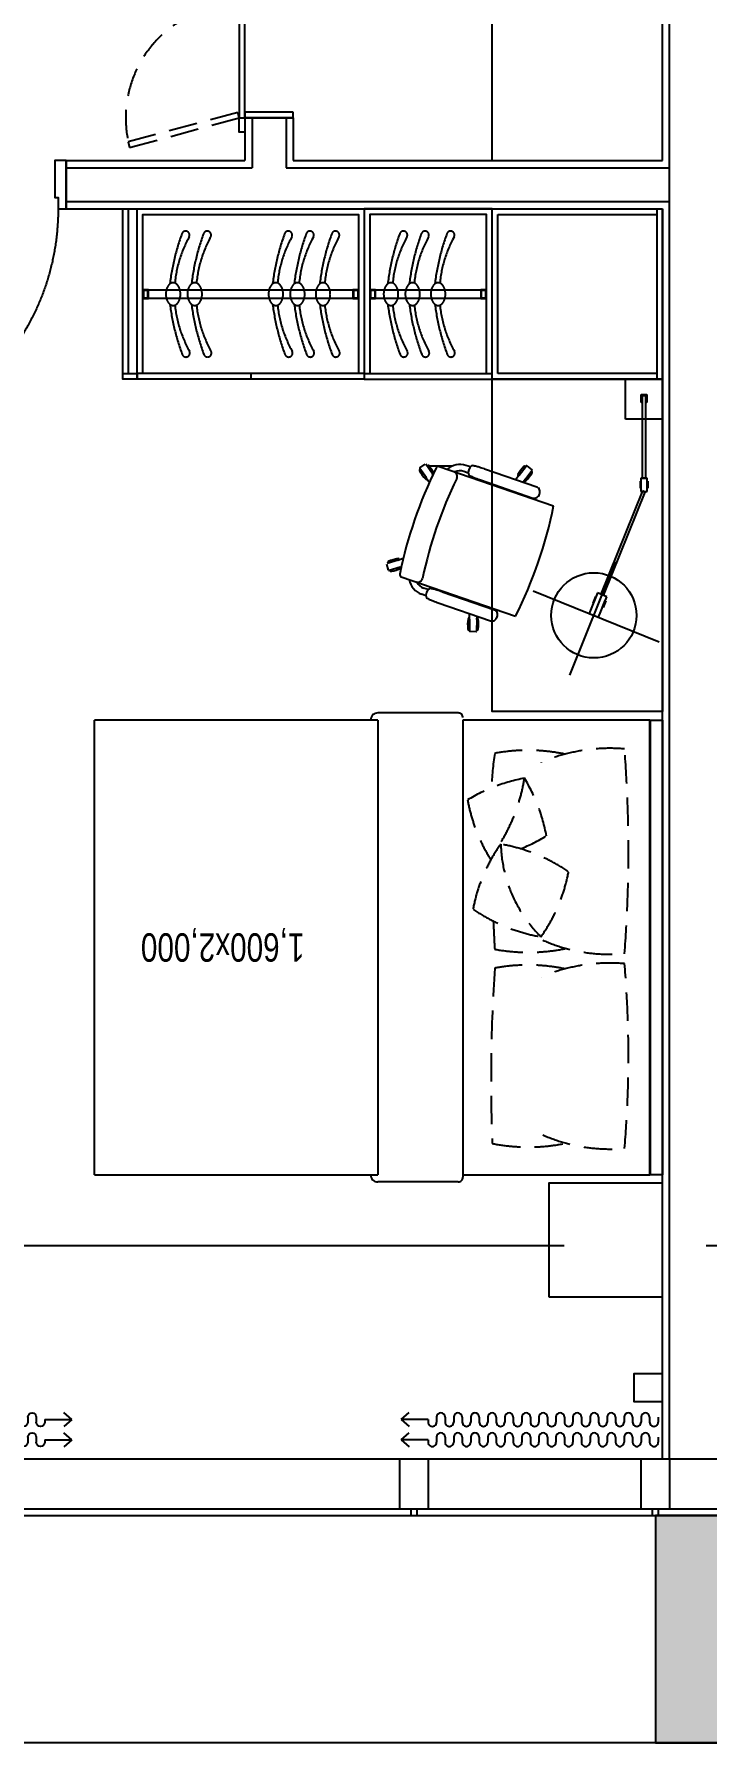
# Model space of a CAD drawing. Header units: millimetres. Extents: x 10000 to 302800, y 6800 to 229018.
# Drawn here: x 191841 to 194209, y 17328 to 23342 of the extents above; entities that cross this region are included whole.
import ezdxf
from ezdxf.enums import TextEntityAlignment as Align

# ---------------------------------------------------------------- set-up
doc = ezdxf.new("R2010")
doc.units = ezdxf.units.MM
doc.header["$LTSCALE"] = 400
doc.header["$MEASUREMENT"] = 0
for name, pattern in [('X-GRID_5~ROOF$0$CENTER2', [1.125, 0.75, -0.125, 0.125, -0.125]), ('X-ROOM TYPE-SR-3Bay$0$HIDDEN', [0.375, 0.25, -0.125]), ('X-ROOM TYPE-SR-3Bay$0$X-ROOM TYPE-SR-2bay_1$0$PHANTOM2', [1.25, 0.625, -0.125, 0.125, -0.125, 0.125, -0.125])]:
    doc.linetypes.add(name, pattern=pattern)
doc.layers.get('0').update_dxf_attribs({"linetype": 'CONTINUOUS'})
for name, color, linetype in [('A-TXT1', 3, 'CONTINUOUS'), ('X-EXT_9F$0$A-ELE3', 4, 'CONTINUOUS'), ('X-EXT_9F$0$A-ELES', 252, 'CONTINUOUS'), ('X-EXT_9F$0$A-WIN', 6, 'CONTINUOUS'), ('X-frame Hotel 9~19F$0$A-WINF', 4, 'CONTINUOUS'), ('X-GRID_5~ROOF$0$A-CEN1', 1, 'X-GRID_5~ROOF$0$CENTER2'), ('X-ROOM TYPE-SR-3Bay$0$.WA_BUILT-IN LOW', 252, 'CONTINUOUS'), ('X-ROOM TYPE-SR-3Bay$0$.WA_Built-in_Lower', 252, 'CONTINUOUS'), ('X-ROOM TYPE-SR-3Bay$0$.WA_Curtain', 252, 'CONTINUOUS'), ('X-ROOM TYPE-SR-3Bay$0$.WA_Door Swing', 252, 'CONTINUOUS'), ('X-ROOM TYPE-SR-3Bay$0$.WA_Furn', 252, 'CONTINUOUS'), ('X-ROOM TYPE-SR-3Bay$0$.WA_Furn hidden', 252, 'CONTINUOUS'), ('X-ROOM TYPE-SR-3Bay$0$.WA_Wall-Finish', 252, 'CONTINUOUS'), ('X-ROOM TYPE-SR-3Bay$0$A-WALD', 7, 'CONTINUOUS'), ('X-ROOM TYPE-SR-3Bay$0$X-ROOM TYPE-SR-2bay_1$0$__Door-bomba', 252, 'CONTINUOUS'), ('X-ROOM TYPE-SR-3Bay$0$X-ROOM TYPE-SR-3Bay$0$.WA_Furn', 252, 'CONTINUOUS')]:
    doc.layers.add(name, color=color, linetype=linetype)
doc.styles.add('X-ROOM TYPE-SR-3Bay$0$Hrtext', font='', dxfattribs={"width": 0.8})
doc.styles.get('X-ROOM TYPE-SR-3Bay$0$Hrtext').set_extended_font_data('Dotum')

# ---------------------------------------------------------------- blocks, each defined once
blk = doc.blocks.new('X-frame Hotel 9~19F$0$frame_hotel(24Tglass)')
at = {"layer": 'X-frame Hotel 9~19F$0$A-WINF'}
for p, q in [((-50, 250), (50, 250)), ((-50, 74), (-50, 250)), ((50, 250), (50, 74)), ((-50, 74), (50, 74)), ((-11.5, 74), (-11.5, 50)), ((11.5, 50), (11.5, 74)), ((-11.5, 50), (11.5, 50))]:
    blk.add_line(p, q, dxfattribs=at)
blk = doc.blocks.new('X-frame Hotel 9~19F')
at = {"layer": 'X-frame Hotel 9~19F$0$A-WINF', "transparency": 33554559}
h = blk.add_hatch(color=253, dxfattribs=at)
h.dxf.hatch_style = 1
h.paths.add_polyline_path([(189548.9, 36521.2), (189248.9, 36521.2), (189248.9, 35721.2), (189548.9, 35721.2)])
at = {"layer": 'X-frame Hotel 9~19F$0$A-WINF'}
blk.add_lwpolyline([(189548.9, 36521.2), (189248.9, 36521.2), (189248.9, 35721.2), (189548.9, 35721.2)], close=True, dxfattribs=at)
for p in [(188398.8, 36471.2), (189248.8, 36471.2)]:
    blk.add_blockref('X-frame Hotel 9~19F$0$frame_hotel(24Tglass)', p)
blk = doc.blocks.new('X-EXT_9F')
at = {"layer": 'X-EXT_9F$0$A-ELE3', "ltscale": 10}
blk.add_lwpolyline([(195248.8, 36521.2), (195248.8, 35721.2), (174648.8, 35721.2, -0.414214), (172348.8, 38021.2), (172348.8, 67371.2, -0.414214), (174648.8, 69671.2), (187998.8, 69671.2), (211948.8, 68021.2)], format="xyb", dxfattribs=at)
at = {"layer": 'X-EXT_9F$0$A-ELES'}
blk.add_lwpolyline([(195248.8, 36521.2), (195248.8, 35721.2), (174148.8, 35721.2, -0.414214), (171848.8, 38021.2), (171848.8, 67909.2, -0.056784), (171907.8, 68426.5), (172014.4, 68888.6, -0.349216), (174255.5, 70671.2), (188898.8, 70671.2), (216098.8, 68021.2)], format="xyb", dxfattribs=at)
at = {"layer": 'X-EXT_9F$0$A-ELES', "ltscale": 10}
blk.add_lwpolyline([(175648.8, 36721.2), (234348.8, 36721.2, 0.414214), (236148.8, 38521.2), (236148.8, 66021.2, 0.414214), (234348.8, 67821.2), (175648.8, 67821.2, 0.414214), (173848.8, 66021.2), (173848.8, 38521.2, 0.414214)], format="xyb", close=True, dxfattribs=at)
at = {"layer": 'X-EXT_9F$0$A-WIN', "ltscale": 10}
for points in [[(175648.8, 36521.2), (234348.8, 36521.2, 0.414214), (236348.8, 38521.2), (236348.8, 66021.2, 0.414214), (234348.8, 68021.2), (175648.8, 68021.2, 0.414214), (173648.8, 66021.2), (173648.8, 38521.2, 0.414214)], [(175648.8, 36545.2), (234348.8, 36545.2, 0.414214), (236324.8, 38521.2), (236324.8, 66021.2, 0.414214), (234348.8, 67997.2), (175648.8, 67997.2, 0.414214), (173672.8, 66021.2), (173672.8, 38521.2, 0.414214)]]:
    blk.add_lwpolyline(points, format="xyb", close=True, dxfattribs=at)
blk.add_blockref('X-frame Hotel 9~19F', (0, 0))
blk = doc.blocks.new('X-GRID_5~ROOF')
at = {"layer": 'X-GRID_5~ROOF$0$A-CEN1', "ltscale": 10}
blk.add_lwpolyline([(251927.3, 37471.2), (158516.9, 37471.2)], dxfattribs=at)
blk = doc.blocks.new('X-ROOM TYPE-SR-3Bay$0$窗帘')
for p, q in [((-375, 52.9), (-375, 70.9)), ((-345, 52.9), (-345, 70.9)), ((-315, 52.9), (-315, 70.9)), ((-285, 52.9), (-285, 70.9)), ((-255, 52.9), (-255, 70.9)), ((-225, 52.9), (-225, 70.9)), ((-195, 52.9), (-195, 70.9)), ((-165, 52.9), (-165, 70.9)), ((-135, 52.9), (-135, 70.9)), ((-105, 52.9), (-105, 70.9)), ((-75, 52.9), (-75, 70.9)), ((-45, 52.9), (-45, 70.9)), ((-15, 52.9), (-15, 70.9)), ((15, 52.9), (15, 70.9)), ((45, 52.9), (45, 70.9)), ((75, 52.9), (75, 70.9)), ((105, 52.9), (105, 70.9)), ((135, 52.9), (135, 70.9)), ((165, 52.9), (165, 70.9)), ((195, 52.9), (195, 70.9)), ((225, 52.9), (225, 70.9)), ((255, 52.9), (255, 70.9)), ((285, 52.9), (285, 70.9)), ((315, 52.9), (315, 70.9)), ((345, 52.9), (345, 70.9)), ((375, 52.9), (375, 70.9)), ((405, 52.9), (405, 70.9)), ((435, 61.9), (435, 70.9)), ((435, 61.9), (530.1, 61.9)), ((530.1, 61.9), (501.5, 86.5)), ((530.1, 61.9), (501.5, 37.2)), ((-375, -18), (-375, 0)), ((-345, -18), (-345, 0)), ((-315, -18), (-315, 0)), ((-285, -18), (-285, 0)), ((-255, -18), (-255, 0)), ((-225, -18), (-225, 0)), ((-195, -18), (-195, 0)), ((-165, -18), (-165, 0)), ((-135, -18), (-135, 0)), ((-105, -18), (-105, 0)), ((-75, -18), (-75, 0)), ((-45, -18), (-45, 0)), ((-15, -18), (-15, 0)), ((15, -18), (15, 0)), ((45, -18), (45, 0)), ((75, -18), (75, 0)), ((105, -18), (105, 0)), ((135, -18), (135, 0)), ((165, -18), (165, 0)), ((195, -18), (195, 0)), ((225, -18), (225, 0)), ((255, -18), (255, 0)), ((285, -18), (285, 0)), ((315, -18), (315, 0)), ((345, -18), (345, 0)), ((375, -18), (375, 0)), ((405, -18), (405, 0)), ((435, -9), (435, 0)), ((530.1, -9), (501.5, 15.7)), ((435, -9), (530.1, -9)), ((530.1, -9), (501.5, -33.7))]:
    blk.add_line(p, q)
for centre, start, end in [((-360, 70.9), 0, 180), ((-300, 70.9), 0, 180), ((-240, 70.9), 0, 180), ((-180, 70.9), 0, 180), ((-120, 70.9), 0, 180), ((-60, 70.9), 0, 180), ((0, 70.9), 0, 180), ((60, 70.9), 0, 180), ((120, 70.9), 0, 180), ((180, 70.9), 0, 180), ((240, 70.9), 0, 180), ((300, 70.9), 0, 180), ((360, 70.9), 0, 180), ((420, 70.9), 0, 180), ((-360, 0), 0, 180), ((-330, 52.9), 180, 0), ((-300, 0), 0, 180), ((-270, 52.9), 180, 0), ((-240, 0), 0, 180), ((-210, 52.9), 180, 0), ((-180, 0), 0, 180), ((-150, 52.9), 180, 0), ((-120, 0), 0, 180), ((-90, 52.9), 180, 0), ((-60, 0), 0, 180), ((-30, 52.9), 180, 0), ((0, 0), 0, 180), ((30, 52.9), 180, 0), ((60, 0), 0, 180), ((90, 52.9), 180, 0), ((120, 0), 0, 180), ((150, 52.9), 180, 0), ((180, 0), 0, 180), ((210, 52.9), 180, 0), ((240, 0), 0, 180), ((270, 52.9), 180, 0), ((300, 0), 0, 180), ((330, 52.9), 180, 0), ((360, 0), 0, 180), ((390, 52.9), 180, 0), ((420, 0), 0, 180), ((-330, -18), 180, 0), ((-270, -18), 180, 0), ((-210, -18), 180, 0), ((-150, -18), 180, 0), ((-90, -18), 180, 0), ((-30, -18), 180, 0), ((30, -18), 180, 0), ((90, -18), 180, 0), ((150, -18), 180, 0), ((210, -18), 180, 0), ((270, -18), 180, 0), ((330, -18), 180, 0), ((390, -18), 180, 0)]:
    blk.add_arc(centre, 15, start, end)
blk = doc.blocks.new('X-ROOM TYPE-SR-3Bay$0$DOOR-900')
at = {"color": 8, "linetype": 'X-ROOM TYPE-SR-3Bay$0$X-ROOM TYPE-SR-2bay_1$0$PHANTOM2', "ltscale": 200}
blk.add_arc((-28, -85), 844, 180, 270, dxfattribs=at)
at = {"layer": 'X-ROOM TYPE-SR-3Bay$0$X-ROOM TYPE-SR-2bay_1$0$__Door-bomba'}
for points in [[(-900, 85), (-860, 85), (-860, -45), (-872, -45), (-872, -85), (-900, -85)], [(0, 85), (-40, 85), (-40, -45), (-28, -45), (-28, -85), (0, -85)], [(-28, -85), (-28, -929), (-68, -929), (-68, -85)]]:
    blk.add_lwpolyline(points, close=True, dxfattribs=at)
blk = doc.blocks.new('X-ROOM TYPE-SR-3Bay$0$LAMP')
at = {"layer": 'X-ROOM TYPE-SR-3Bay$0$.WA_Furn', "color": 8}
for p, q in [((72609.2, 26538.3), (72749.2, 26538.3)), ((72609.2, 26408.3), (72609.2, 26538.3)), ((72749.2, 26538.3), (72749.2, 26408.3)), ((73353.6, 26082.9), (73533.2, 26526.9)), ((72662.8, 26463.2), (72662.8, 26483.4)), ((72662.8, 26483.4), (72691.4, 26483.4)), ((72956.8, 26479.4), (72666.8, 26479.4)), ((72666.8, 26479.4), (72666.8, 26467.2)), ((72666.8, 26467.2), (72956.8, 26467.2)), ((72691.4, 26483.4), (72691.4, 26479.4)), ((72691.4, 26467.2), (72691.4, 26463.2)), ((72956.8, 26484.4), (72956.8, 26462.2)), ((73003.6, 26484.4), (72956.8, 26484.4)), ((72956.8, 26467.2), (72956.8, 26479.4)), ((72967.6, 26484.4), (72967.6, 26486.8)), ((72967.6, 26486.8), (72992.9, 26486.8)), ((72992.9, 26484.4), (72967.6, 26484.4)), ((72992.9, 26486.8), (72992.9, 26484.4)), ((73006.1, 26477.8), (73002.3, 26468.6)), ((73002.3, 26468.6), (73365.9, 26321.6)), ((73003.6, 26462.2), (73003.6, 26484.4)), ((73369.7, 26330.8), (73006.1, 26477.8)), ((72749.2, 26408.3), (72609.2, 26408.3)), ((72691.4, 26463.2), (72662.8, 26463.2)), ((72956.8, 26462.2), (73003.6, 26462.2)), ((72992.9, 26462.2), (72967.6, 26462.2)), ((72967.6, 26462.2), (72967.6, 26459.8)), ((72967.6, 26459.8), (72992.9, 26459.8)), ((72992.9, 26459.8), (72992.9, 26462.2)), ((73651.1, 26211.6), (73251, 26373.4)), ((73374.4, 26342.4), (73361.3, 26309.9)), ((73361.3, 26309.9), (73433.6, 26280.7)), ((73374.6, 26304.6), (73373.7, 26302.3)), ((73373.7, 26302.3), (73397.2, 26292.8)), ((73446.7, 26313.1), (73374.4, 26342.4)), ((73398.1, 26295.1), (73374.6, 26304.6)), ((73387.7, 26337), (73388.6, 26339.2)), ((73411.2, 26327.5), (73387.7, 26337)), ((73388.6, 26339.2), (73412.1, 26329.7)), ((73397.2, 26292.8), (73398.1, 26295.1)), ((73412.1, 26329.7), (73411.2, 26327.5)), ((73433.6, 26280.7), (73446.7, 26313.1))]:
    blk.add_line(p, q, dxfattribs=at)
blk.add_circle((73440.2, 26296.9), 150, dxfattribs=at)
blk = doc.blocks.new('X-ROOM TYPE-SR-3Bay')
at = {"layer": 'X-ROOM TYPE-SR-3Bay$0$.WA_BUILT-IN LOW', "linetype": 'X-ROOM TYPE-SR-3Bay$0$HIDDEN', "ltscale": 100}
for p, q in [((221343.9, 63736.2), (221343.9, 63706.2)), ((221363.8, 63736.2), (221343.9, 63736.2)), ((221343.9, 63736.2), (221343.9, 63706.2)), ((221343.9, 63736.2), (221733.9, 63736.2)), ((221343.9, 63706.2), (221363.8, 63706.2)), ((221733.9, 63706.2), (221343.9, 63706.2)), ((221361.8, 63734.2), (221345.9, 63734.2)), ((221345.9, 63734.2), (221345.9, 63708.2)), ((221345.9, 63708.2), (221361.8, 63708.2)), ((221361.8, 63708.2), (221361.8, 63734.2)), ((221363.8, 63706.2), (221363.8, 63736.2)), ((221733.9, 63736.2), (221733.9, 63706.2)), ((221753.9, 63736.2), (221733.9, 63736.2)), ((221733.9, 63736.2), (221733.9, 63706.2)), ((221733.9, 63706.2), (221753.9, 63706.2)), ((221751.9, 63734.2), (221735.9, 63734.2)), ((221735.9, 63734.2), (221735.9, 63708.2)), ((221735.9, 63708.2), (221751.9, 63708.2)), ((221751.9, 63708.2), (221751.9, 63734.2)), ((221753.9, 63706.2), (221753.9, 63736.2)), ((221793.9, 63736.2), (222533.9, 63736.2)), ((221793.9, 63736.2), (221793.9, 63706.2)), ((221813.8, 63736.2), (221793.9, 63736.2)), ((221793.9, 63736.2), (221793.9, 63706.2)), ((222533.9, 63706.2), (221793.9, 63706.2)), ((221793.9, 63706.2), (221813.8, 63706.2)), ((221811.8, 63734.2), (221795.9, 63734.2)), ((221795.9, 63734.2), (221795.9, 63708.2)), ((221795.9, 63708.2), (221811.8, 63708.2)), ((221811.8, 63708.2), (221811.8, 63734.2)), ((221813.8, 63706.2), (221813.8, 63736.2)), ((222533.9, 63736.2), (222533.9, 63706.2)), ((222553.9, 63736.2), (222533.9, 63736.2)), ((222533.9, 63736.2), (222533.9, 63706.2)), ((222533.9, 63706.2), (222553.9, 63706.2)), ((222551.9, 63734.2), (222535.9, 63734.2)), ((222535.9, 63734.2), (222535.9, 63708.2)), ((222535.9, 63708.2), (222551.9, 63708.2)), ((222551.9, 63708.2), (222551.9, 63734.2)), ((222553.9, 63706.2), (222553.9, 63736.2))]:
    blk.add_line(p, q, dxfattribs=at)
for centre, radius, start, end in [((221468.7, 63928.8), 13.9, 20.43486, 209.26319), ((221558.6, 63928.8), 13.9, 20.43486, 209.26319), ((221634.7, 63928.8), 13.9, 20.43486, 209.26319), ((221874, 63928.8), 13.9, 20.43486, 209.26319), ((221964, 63928.8), 13.9, 20.43486, 209.26319), ((222040.1, 63928.8), 13.9, 20.43486, 209.26319), ((222325.7, 63928.8), 13.9, 20.43486, 209.26319), ((222401.8, 63928.8), 13.9, 20.43486, 209.26319), ((221093.1, 63718.4), 416.5, 5.76618, 29.26319), ((220744.5, 63659), 786.7, 7.16799, 20.43486), ((221183.1, 63718.4), 416.5, 5.76618, 29.26319), ((220834.5, 63659), 786.7, 7.16799, 20.43486), ((221259.2, 63718.4), 416.5, 5.76618, 29.26319), ((220910.6, 63659), 786.7, 7.16799, 20.43486), ((221498.5, 63718.4), 416.5, 5.76618, 29.26319), ((221149.9, 63659), 786.7, 7.16799, 20.43486), ((221588.5, 63718.4), 416.5, 5.76618, 29.26319), ((221239.9, 63659), 786.7, 7.16799, 20.43486), ((221664.6, 63718.4), 416.5, 5.76618, 29.26319), ((221316, 63659), 786.7, 7.16799, 20.43486), ((221950.1, 63718.4), 416.5, 5.76618, 29.26319), ((221601.5, 63659), 786.7, 7.16799, 20.43486), ((222026.2, 63718.4), 416.5, 5.76618, 29.26319), ((221677.6, 63659), 786.7, 7.16799, 20.43486), ((221093.1, 63721.7), 416.5, 331.07041, 354.56743), ((220744.2, 63779), 786.7, 339.89875, 353.16562), ((221183.1, 63721.7), 416.5, 331.07041, 354.56743), ((220834.2, 63779), 786.7, 339.89875, 353.16562), ((221259.2, 63721.7), 416.5, 331.07041, 354.56743), ((220910.2, 63779), 786.7, 339.89875, 353.16562), ((221498.5, 63721.7), 416.5, 331.07041, 354.56743), ((221149.6, 63779), 786.7, 339.89875, 353.16562), ((221588.5, 63721.7), 416.5, 331.07041, 354.56743), ((221239.5, 63779), 786.7, 339.89875, 353.16562), ((221664.6, 63721.7), 416.5, 331.07041, 354.56743), ((221315.6, 63779), 786.7, 339.89875, 353.16562), ((221950.1, 63721.7), 416.5, 331.07041, 354.56743), ((221601.2, 63779), 786.7, 339.89875, 353.16562), ((222026.2, 63721.7), 416.5, 331.07041, 354.56743), ((221677.3, 63779), 786.7, 339.89875, 353.16562), ((221469.9, 63513.4), 13.9, 151.07041, 339.89875), ((221559.9, 63513.4), 13.9, 151.07041, 339.89875), ((221635.9, 63513.4), 13.9, 151.07041, 339.89875), ((221875.2, 63513.4), 13.9, 151.07041, 339.89875), ((221965.2, 63513.4), 13.9, 151.07041, 339.89875), ((222041.3, 63513.4), 13.9, 151.07041, 339.89875), ((222326.9, 63513.4), 13.9, 151.07041, 339.89875), ((222403, 63513.4), 13.9, 151.07041, 339.89875)]:
    blk.add_arc(centre, radius, start, end, dxfattribs=at)
at = {"layer": 'X-ROOM TYPE-SR-3Bay$0$.WA_BUILT-IN LOW', "linetype": 'X-ROOM TYPE-SR-3Bay$0$HIDDEN', "ltscale": 50}
for centre, radius, start, end in [((221520.9, 63733.4), 30.1, 123.01865, 147.48833), ((221513.7, 63744.4), 16.9, 90.1668, 123.01865), ((221513.7, 63744.4), 16.9, 57.31496, 90.1668), ((221506.6, 63733.3), 30.1, 32.84528, 57.31496), ((221610.9, 63733.4), 30.1, 123.01865, 147.48833), ((221603.7, 63744.4), 16.9, 90.1668, 123.01865), ((221603.7, 63744.4), 16.9, 57.31496, 90.1668), ((221596.6, 63733.3), 30.1, 32.84528, 57.31496), ((221687, 63733.4), 30.1, 123.01865, 147.48833), ((221679.8, 63744.4), 16.9, 90.1668, 123.01865), ((221679.8, 63744.4), 16.9, 57.31496, 90.1668), ((221672.7, 63733.3), 30.1, 32.84528, 57.31496), ((221919.1, 63744.4), 16.9, 90.1668, 123.01865), ((221919.1, 63744.4), 16.9, 57.31496, 90.1668), ((221912, 63733.3), 30.1, 32.84528, 57.31496), ((222009.1, 63744.4), 16.9, 90.1668, 123.01865), ((222009.1, 63744.4), 16.9, 57.31496, 90.1668), ((222002, 63733.3), 30.1, 32.84528, 57.31496), ((222085.2, 63744.4), 16.9, 90.1668, 123.01865), ((222085.2, 63744.4), 16.9, 57.31496, 90.1668), ((222078, 63733.3), 30.1, 32.84528, 57.31496), ((222370.8, 63744.4), 16.9, 90.1668, 123.01865), ((222370.8, 63744.4), 16.9, 57.31496, 90.1668), ((222363.6, 63733.3), 30.1, 32.84528, 57.31496), ((222446.8, 63744.4), 16.9, 90.1668, 123.01865), ((222446.8, 63744.4), 16.9, 57.31496, 90.1668), ((222439.7, 63733.3), 30.1, 32.84528, 57.31496), ((221550.4, 63721.3), 62.4, 165.28707, 180.1668), ((221550.4, 63721.3), 62.4, 180.1668, 195.04654), ((221532.4, 63726.1), 43.7, 147.48833, 165.28707), ((221532.4, 63716.5), 43.7, 195.04654, 212.84528), ((221495.2, 63726), 43.7, 15.04654, 32.84528), ((221495.3, 63716.4), 43.7, 327.48833, 345.28707), ((221477.2, 63721.1), 62.4, 0.1668, 15.04654), ((221477.2, 63721.1), 62.4, 345.28707, 0.1668), ((221640.4, 63721.3), 62.4, 165.28707, 180.1668), ((221640.4, 63721.3), 62.4, 180.1668, 195.04654), ((221622.3, 63726.1), 43.7, 147.48833, 165.28707), ((221622.4, 63716.5), 43.7, 195.04654, 212.84528), ((221585.2, 63726), 43.7, 15.04654, 32.84528), ((221585.2, 63716.4), 43.7, 327.48833, 345.28707), ((221567.2, 63721.1), 62.4, 0.1668, 15.04654), ((221567.2, 63721.1), 62.4, 345.28707, 0.1668), ((221716.5, 63721.3), 62.4, 165.28707, 180.1668), ((221716.5, 63721.3), 62.4, 180.1668, 195.04654), ((221698.4, 63726.1), 43.7, 147.48833, 165.28707), ((221698.5, 63716.5), 43.7, 195.04654, 212.84528), ((221661.3, 63726), 43.7, 15.04654, 32.84528), ((221661.3, 63716.4), 43.7, 327.48833, 345.28707), ((221643.3, 63721.1), 62.4, 0.1668, 15.04654), ((221643.3, 63721.1), 62.4, 345.28707, 0.1668), ((221955.8, 63721.3), 62.4, 165.28707, 180.1668), ((221955.8, 63721.3), 62.4, 180.1668, 195.04654), ((221937.7, 63726.1), 43.7, 147.48833, 165.28707), ((221937.8, 63716.5), 43.7, 195.04654, 212.84528), ((221926.3, 63733.4), 30.1, 123.01865, 147.48833), ((221900.6, 63726), 43.7, 15.04654, 32.84528), ((221900.6, 63716.4), 43.7, 327.48833, 345.28707), ((221882.6, 63721.1), 62.4, 0.1668, 15.04654), ((221882.6, 63721.1), 62.4, 345.28707, 0.1668), ((222045.8, 63721.3), 62.4, 165.28707, 180.1668), ((222045.8, 63721.3), 62.4, 180.1668, 195.04654), ((222027.7, 63726.1), 43.7, 147.48833, 165.28707), ((222027.7, 63716.5), 43.7, 195.04654, 212.84528), ((222016.3, 63733.4), 30.1, 123.01865, 147.48833), ((221990.6, 63726), 43.7, 15.04654, 32.84528), ((221990.6, 63716.4), 43.7, 327.48833, 345.28707), ((221972.6, 63721.1), 62.4, 0.1668, 15.04654), ((221972.6, 63721.1), 62.4, 345.28707, 0.1668), ((222121.9, 63721.3), 62.4, 165.28707, 180.1668), ((222121.9, 63721.3), 62.4, 180.1668, 195.04654), ((222103.8, 63726.1), 43.7, 147.48833, 165.28707), ((222103.8, 63716.5), 43.7, 195.04654, 212.84528), ((222092.4, 63733.4), 30.1, 123.01865, 147.48833), ((222066.7, 63726), 43.7, 15.04654, 32.84528), ((222066.7, 63716.4), 43.7, 327.48833, 345.28707), ((222048.6, 63721.1), 62.4, 0.1668, 15.04654), ((222048.6, 63721.1), 62.4, 345.28707, 0.1668), ((222407.4, 63721.3), 62.4, 165.28707, 180.1668), ((222407.4, 63721.3), 62.4, 180.1668, 195.04654), ((222389.4, 63726.1), 43.7, 147.48833, 165.28707), ((222389.4, 63716.5), 43.7, 195.04654, 212.84528), ((222378, 63733.4), 30.1, 123.01865, 147.48833), ((222352.2, 63726), 43.7, 15.04654, 32.84528), ((222352.3, 63716.4), 43.7, 327.48833, 345.28707), ((222334.2, 63721.1), 62.4, 0.1668, 15.04654), ((222334.2, 63721.1), 62.4, 345.28707, 0.1668), ((222483.5, 63721.3), 62.4, 165.28707, 180.1668), ((222483.5, 63721.3), 62.4, 180.1668, 195.04654), ((222465.5, 63726.1), 43.7, 147.48833, 165.28707), ((222465.5, 63716.5), 43.7, 195.04654, 212.84528), ((222454, 63733.4), 30.1, 123.01865, 147.48833), ((222428.3, 63726), 43.7, 15.04654, 32.84528), ((222428.4, 63716.4), 43.7, 327.48833, 345.28707), ((222410.3, 63721.1), 62.4, 0.1668, 15.04654), ((222410.3, 63721.1), 62.4, 345.28707, 0.1668), ((221521, 63709.1), 30.1, 212.84528, 237.31496), ((221513.9, 63698), 16.9, 237.31496, 270.1668), ((221513.9, 63698), 16.9, 270.1668, 303.01865), ((221506.7, 63709.1), 30.1, 303.01865, 327.48833), ((221611, 63709.1), 30.1, 212.84528, 237.31496), ((221603.9, 63698), 16.9, 237.31496, 270.1668), ((221603.9, 63698), 16.9, 270.1668, 303.01865), ((221596.7, 63709.1), 30.1, 303.01865, 327.48833), ((221687.1, 63709.1), 30.1, 212.84528, 237.31496), ((221679.9, 63698), 16.9, 237.31496, 270.1668), ((221679.9, 63698), 16.9, 270.1668, 303.01865), ((221672.7, 63709.1), 30.1, 303.01865, 327.48833), ((221926.4, 63709.1), 30.1, 212.84528, 237.31496), ((221919.3, 63698), 16.9, 237.31496, 270.1668), ((221919.3, 63698), 16.9, 270.1668, 303.01865), ((221912, 63709.1), 30.1, 303.01865, 327.48833), ((222016.4, 63709.1), 30.1, 212.84528, 237.31496), ((222009.2, 63698), 16.9, 237.31496, 270.1668), ((222009.2, 63698), 16.9, 270.1668, 303.01865), ((222002, 63709.1), 30.1, 303.01865, 327.48833), ((222092.5, 63709.1), 30.1, 212.84528, 237.31496), ((222085.3, 63698), 16.9, 237.31496, 270.1668), ((222085.3, 63698), 16.9, 270.1668, 303.01865), ((222078.1, 63709.1), 30.1, 303.01865, 327.48833), ((222378, 63709.1), 30.1, 212.84528, 237.31496), ((222370.9, 63698), 16.9, 237.31496, 270.1668), ((222370.9, 63698), 16.9, 270.1668, 303.01865), ((222363.7, 63709.1), 30.1, 303.01865, 327.48833), ((222454.1, 63709.1), 30.1, 212.84528, 237.31496), ((222447, 63698), 16.9, 237.31496, 270.1668), ((222447, 63698), 16.9, 270.1668, 303.01865), ((222439.8, 63709.1), 30.1, 303.01865, 327.48833)]:
    blk.add_arc(centre, radius, start, end, dxfattribs=at)
at = {"layer": 'X-ROOM TYPE-SR-3Bay$0$.WA_Built-in_Lower'}
blk.add_line((221323.8, 63251.2), (221323.8, 62151.2), dxfattribs=at)
at = {"layer": 'X-ROOM TYPE-SR-3Bay$0$.WA_Built-in_Lower', "linetype": 'X-ROOM TYPE-SR-3Bay$0$HIDDEN'}
blk.add_lwpolyline([(222219, 63081.9), (222605.4, 63185.4), (222600.2, 63204.7), (222213.9, 63101.2)], close=True, dxfattribs=at)
at = {"layer": 'X-ROOM TYPE-SR-3Bay$0$.WA_Built-in_Lower'}
for points in [[(222023.9, 63081.2), (222193.9, 63081.2), (222193.9, 63101.2), (222023.9, 63101.2)], [(222213.9, 63101.2), (222193.9, 63101.2), (222193.9, 63151.2), (222213.9, 63151.2)], [(222193.9, 63101.2), (222193.9, 62701.2), (222213.9, 62701.2), (222213.9, 63101.2)]]:
    blk.add_lwpolyline(points, close=True, dxfattribs=at)
at = {"layer": 'X-ROOM TYPE-SR-3Bay$0$.WA_Built-in_Lower', "linetype": 'X-ROOM TYPE-SR-3Bay$0$HIDDEN'}
blk.add_arc((222213.9, 63101.2), 400, 269.99974, 12.13402, dxfattribs=at)
at = {"layer": 'X-ROOM TYPE-SR-3Bay$0$.WA_Furn'}
for p, q in [((221426.4, 65221.2), (221426.4, 66830.2)), ((221443, 66846.8), (221726.4, 66846.8)), ((222723.9, 66821.2), (221726.4, 66821.2)), ((221726.4, 65221.2), (221726.4, 66821.2)), ((222723.9, 66821.2), (222723.9, 65221.2)), ((221726.4, 65221.2), (222723.9, 65221.2)), ((221443, 65195.7), (221726.4, 65195.7)), ((221378.1, 64904.3), (221377, 64904.4)), ((221377.4, 64866.3), (221378.2, 64906.9)), ((221402.1, 64908.2), (221379.9, 64908.6)), ((221403.1, 64865.9), (221403.8, 64906.5)), ((221403.8, 64903.9), (221404.9, 64903.9)), ((221643.4, 64716.7), (221241.3, 64855.3)), ((221513.2, 64807.9), (221328.9, 64871.5)), ((221376.5, 64861.6), (221377.2, 64861.6)), ((221377.4, 64867), (221376.9, 64854.9)), ((221403.1, 64866.5), (221403.4, 64845.8)), ((221403.1, 64861.1), (221403.9, 64861.1)), ((221499.8, 64769.1), (221315.5, 64832.7)), ((221556.5, 64783.1), (221572.3, 64777.7)), ((221549, 64761.7), (221564.9, 64756.2)), ((221642.8, 64680.8), (221642.6, 64681.5)), ((221648, 64682.2), (221643.4, 64681)), ((221647.3, 64682), (221686.2, 64693.9)), ((221654.8, 64657.5), (221693.7, 64669.4)), ((221683.7, 64693.1), (221683.2, 64694.6)), ((221688.3, 64692.7), (221694.8, 64671.5)), ((221655.4, 64657.7), (221636.5, 64651.2)), ((221650.6, 64655.3), (221650.4, 64655.9)), ((221509.8, 64328.3), (221107.2, 64467.1)), ((221364.2, 64375.6), (221179.9, 64439.1)), ((221350.8, 64336.8), (221166.5, 64400.3)), ((221207.9, 64374.5), (221183.4, 64342)), ((221207.5, 64374), (221214.4, 64383.8)), ((221210, 64378.8), (221210.6, 64378.3)), ((221227.9, 64358.5), (221240.9, 64374.7)), ((221231.3, 64362.7), (221231.9, 64362.3)), ((221555.5, 64367.8), (221544.7, 64384.3)), ((221552.6, 64372.3), (221553.2, 64372.7)), ((221555.2, 64368.3), (221578.5, 64335)), ((221201.5, 64326.3), (221183.8, 64339.7)), ((221185, 64344.1), (221184, 64344.8)), ((221228.4, 64359), (221203.9, 64326.6)), ((221205.5, 64328.7), (221206.4, 64328)), ((221400.2, 64329.6), (221415.9, 64324.2)), ((221407.5, 64351.2), (221423.3, 64345.7)), ((221464.7, 64326.7), (221545.6, 64326.7)), ((221534.5, 64353.1), (221531.9, 64356.6)), ((221534.2, 64353.6), (221557.4, 64320.3)), ((221578, 64332.7), (221559.8, 64319.9)), ((221577, 64337.2), (221578.3, 64338.1))]:
    blk.add_line(p, q, dxfattribs=at)
for points in [[(221123.9, 67251.2), (220723.9, 67251.2), (220723.9, 66851.2), (221123.9, 66851.2)], [(220723.9, 64021.2), (220723.9, 65191.2), (221323.9, 65191.2), (221323.9, 64021.2)]]:
    blk.add_lwpolyline(points, close=True, dxfattribs=at)
blk.add_lwpolyline([(221426.4, 66821.2), (220768.6, 66821.2), (220768.6, 65221.2), (221426.4, 65221.2)], dxfattribs=at)
for centre, radius, start, end in [((221443, 66830.2), 16.6, 90, 180.00287), ((221727.5, 66823.4), 23.4, 354.70036, 92.67474), ((221443, 65212.2), 16.6, 179.99713, 270), ((221727.5, 65219.1), 23.4, 267.32526, 5.29964), ((221376.9, 64900.1), 4.28, 88.97739, 171.47438), ((221379.9, 64906.9), 1.71, 88.97739, 178.97739), ((221402.1, 64906.5), 1.71, 358.45051, 88.45051), ((221404.9, 64899.6), 4.28, 6.48041, 88.97739), ((222615.8, 64163), 1539, 153.26485, 168.60257), ((221329.3, 64849.6), 24.6, 160.97739, 180.02094), ((221325.4, 64849.6), 20.7, 180.02094, 200.78297), ((221329.3, 64849.6), 24.6, 141.93385, 160.97739), ((221322.6, 64848.6), 17.7, 200.78297, 224.54743), ((221326.2, 64852), 20.7, 121.17182, 141.93385), ((221324.7, 64854.6), 17.7, 97.40736, 121.17182), ((221324.3, 64857.9), 14.3, 70.97739, 97.40736), ((221499.5, 64881.7), 128.2, 171.47438, 187.33111), ((221376.5, 64865.9), 4.28, 187.33111, 268.97739), ((221404, 64865.4), 4.28, 268.97739, 350.62368), ((221281.7, 64885.6), 128.2, 350.62368, 6.48041), ((221320.2, 64846.2), 14.3, 224.54743, 250.97739), ((221349.8, 64333.9), 501.4, 68.78725, 70.97739), ((221439.8, 64565.7), 252.8, 65.7023, 68.78725), ((221502, 64703.6), 101.4, 58.4115, 65.7023), ((221527.7, 64781.2), 28.9, 304.36617, 17.58861), ((221554.6, 64789.1), 1.05, 51.79186, 58.4115), ((220063.9, 65042.8), 1539, 334.07116, 347.96989), ((221663.3, 65243.2), 501.4, 250.97739, 253.16754), ((221591.3, 65005.2), 252.8, 253.16754, 256.25249), ((221555.3, 64858.2), 101.4, 256.25249, 263.54329), ((221544, 64758.4), 1.05, 263.54329, 270.16293), ((221551, 64716), 42.5, 27.39319, 70.97739), ((221585.8, 64718.5), 17.1, 70.97739, 167.96989), ((221551, 64716), 65.2, 9.13068, 70.97739), ((220141.3, 65016.1), 1539, 333.63221, 348.41037), ((221646.6, 64682.8), 4.28, 115.33111, 196.97739), ((221640.6, 64708.6), 8.55, 348.41037, 70.97739), ((221699.7, 64570.7), 128.2, 99.47438, 115.33111), ((221636.1, 64779.1), 128.2, 278.62368, 294.48041), ((221679.3, 64693), 4.28, 16.97739, 99.47438), ((221686.7, 64692.3), 1.71, 16.97739, 106.97739), ((221687.4, 64666.2), 4.28, 294.48041, 16.97739), ((221654.7, 64656.5), 4.28, 196.97739, 278.62368), ((221180.2, 64417.3), 24.6, 160.97739, 180.02094), ((221180.2, 64417.3), 24.6, 141.93385, 160.97739), ((221177.2, 64419.7), 20.7, 121.17182, 141.93385), ((221175.6, 64422.3), 17.7, 97.40736, 121.17182), ((221175.2, 64425.6), 14.3, 70.97739, 97.40736), ((221176.4, 64417.3), 20.7, 180.02094, 200.78297), ((221173.5, 64416.2), 17.7, 200.78297, 224.54743), ((221171.2, 64413.9), 14.3, 224.54743, 250.97739), ((221294.5, 64287.1), 128.2, 134.62368, 150.48041), ((221207.4, 64375.4), 4.28, 52.97739, 134.62368), ((221229.3, 64358.8), 4.28, 331.33111, 52.97739), ((221200.7, 63901.5), 501.4, 68.78725, 70.97739), ((221290.7, 64133.4), 252.8, 65.7023, 68.78725), ((221353, 64271.3), 101.4, 58.4115, 65.7023), ((221463.4, 64362.4), 17.1, 154.07116, 250.97739), ((221555.7, 64369.2), 4.28, 43.33111, 124.97739), ((221465.5, 64284.1), 128.2, 27.47438, 43.33111), ((221186.6, 64348.2), 4.28, 150.48041, 232.97739), ((221184.8, 64341), 1.71, 142.97739, 232.97739), ((221202.5, 64327.6), 1.71, 233.50428, 323.50428), ((221208.9, 64331.4), 4.28, 232.97739, 315.47438), ((221120.6, 64418.3), 128.2, 315.47438, 331.33111), ((221514.2, 64810.8), 501.4, 250.97739, 253.16754), ((221442.2, 64572.8), 252.8, 253.16754, 256.25249), ((221406.2, 64425.8), 101.4, 256.25249, 263.54329), ((221395, 64326.1), 1.05, 263.54329, 270.16293), ((221378.6, 64348.9), 28.9, 304.36617, 17.58861), ((221405.5, 64356.8), 1.05, 51.79186, 58.4115), ((221437.2, 64385.9), 65.2, 250.97739, 312.8241), ((221437.2, 64385.9), 42.5, 250.97739, 294.56159), ((221512.6, 64336.4), 8.55, 250.97739, 333.63221), ((221644, 64409), 128.2, 206.68811, 222.48041), ((221575.5, 64341.3), 4.28, 304.97739, 27.47438), ((221577.1, 64334.1), 1.71, 304.97739, 34.97739)]:
    blk.add_arc(centre, radius, start, end, dxfattribs=at)
at = {"layer": 'X-ROOM TYPE-SR-3Bay$0$.WA_Furn hidden', "linetype": 'X-ROOM TYPE-SR-3Bay$0$HIDDEN'}
for centre, radius, start, end in [((224646.6, 66403.5), 3803.2, 175.09379, 184.90621), ((220907.7, 66138.3), 592.6, 66.43091, 94.8797), ((221196, 66062.6), 661.2, 78.90565, 101.6159), ((215404.5, 66486.1), 5923, 356.20354, 2.17997), ((220908.6, 66696.1), 620, 265.25774, 293.06612), ((220907.7, 65452.8), 592.6, 66.43091, 94.8797), ((221198, 66718.5), 635.3, 258.24542, 280.57087), ((225513.2, 65682.8), 4669.8, 175.57263, 184.42737), ((221196, 65377.1), 661.2, 79.67408, 101.6159), ((213726.5, 65583.2), 7601, 2.60426, 3.35146), ((221618.4, 65649.5), 573.7, 144.36415, 169.45207), ((221045.7, 65378.6), 614.4, 55.80513, 80.0249), ((220814.5, 65644), 478.9, 1.62204, 45.17728), ((220827, 65991.8), 573.7, 324.36415, 349.45207), ((221399.7, 66262.7), 614.4, 235.80513, 260.0249), ((220821.8, 65394.1), 598.3, 10.39347, 32.33026), ((221438.8, 65125.3), 589.1, 111.36382, 121.339), ((221720.9, 65736.4), 598.3, 190.39347, 211.28239), ((221816.5, 65328.9), 614.5, 148.73179, 170.94038), ((221103.9, 66005.2), 589.1, 280.33687, 301.339), ((220139.3, 65513.3), 1188.2, 351.51488, 357.41526), ((220908.6, 65940.2), 620, 265.25774, 293.06612), ((221198, 65962.5), 635.3, 258.24542, 280.57087)]:
    blk.add_arc(centre, radius, start, end, dxfattribs=at)
at = {"layer": 'X-ROOM TYPE-SR-3Bay$0$.WA_Wall-Finish'}
for p, q in [((220723.9, 67821.2), (220723.9, 63421.2)), ((222823.9, 63421.2), (220723.9, 63421.2)), ((222823.9, 63251.2), (222823.9, 63421.2)), ((222023.9, 63251.2), (220723.8, 63251.2)), ((220723.8, 63251.2), (220723.8, 62151.2)), ((222823.9, 63251.2), (222193.9, 63251.2)), ((222023.9, 63101.2), (222193.9, 63101.2))]:
    blk.add_line(p, q, dxfattribs=at)
for points in [[(220723.9, 67621.2), (220823.9, 67621.2), (220823.9, 67521.2), (220723.9, 67521.2)], [(222023.9, 63101.2), (222023.9, 63251.2)], [(222193.9, 63101.2), (222193.9, 63251.2)]]:
    blk.add_lwpolyline(points, dxfattribs=at)
blk.add_lwpolyline([(220766.5, 66821.2), (220766.5, 65221.2), (220723.9, 65221.2), (220723.9, 66821.2)], close=True, dxfattribs=at)
at = {"layer": 'X-ROOM TYPE-SR-3Bay$0$A-WALD'}
for p, q in [((220698.8, 63396.2), (222823.9, 63396.2)), ((222823.9, 63276.2), (222823.9, 63396.2)), ((222048.9, 63276.2), (220698.8, 63276.2)), ((222048.9, 63101.2), (222048.9, 63276.2)), ((222168.9, 63101.2), (222168.9, 63276.2)), ((222823.9, 63276.2), (222168.9, 63276.2)), ((222048.9, 63101.2), (222168.9, 63101.2))]:
    blk.add_line(p, q, dxfattribs=at)
blk.add_lwpolyline([(220698.8, 67821.2), (220698.8, 58871.2)], dxfattribs=at)
at = {"layer": 'X-ROOM TYPE-SR-3Bay$0$X-ROOM TYPE-SR-3Bay$0$.WA_Furn'}
for p, q in [((220743.9, 63421.2), (220743.9, 64021.2)), ((220743.9, 64001.2), (221303.9, 64001.2)), ((221303.9, 64001.2), (221303.9, 63441.2)), ((221773.9, 64001.2), (221323.9, 64001.2)), ((221773.9, 64001.2), (222573.9, 64001.2)), ((222173.9, 64001.2), (222173.9, 64021.2)), ((222603.9, 64001.2), (222603.9, 63421.2)), ((222623.9, 64001.2), (222623.9, 63421.2)), ((221303.9, 63441.2), (220743.9, 63441.2))]:
    blk.add_line(p, q, dxfattribs=at)
for points in [[(220723.9, 63421.2), (220723.9, 64021.2), (221323.9, 64021.2), (221323.9, 63421.2)], [(221773.9, 64021.2), (221323.9, 64021.2), (221323.9, 63421.2), (221773.9, 63421.2)], [(221773.9, 64021.2), (222573.9, 64021.2), (222573.9, 63421.2), (221773.9, 63421.2)], [(222623.9, 64001.2), (222573.9, 64001.2), (222573.9, 64021.2), (222623.9, 64021.2)]]:
    blk.add_lwpolyline(points, close=True, dxfattribs=at)
for points in [[(221343.9, 64001.2), (221343.9, 63441.2), (221753.9, 63441.2), (221753.9, 64001.2)], [(222553.9, 64001.2), (222553.9, 63441.2), (221793.9, 63441.2), (221793.9, 64001.2)]]:
    blk.add_lwpolyline(points, dxfattribs=at)
at = {"layer": 'X-ROOM TYPE-SR-3Bay$0$.WA_Curtain', "rotation": 2.457934286279008e-06}
blk.add_blockref('X-ROOM TYPE-SR-3Bay$0$窗帘', (221114, 67692.3), dxfattribs=at)
at = {"layer": 'X-ROOM TYPE-SR-3Bay$0$.WA_Curtain', "xscale": -1, "rotation": 359.9999975420656}
blk.add_blockref('X-ROOM TYPE-SR-3Bay$0$窗帘', (223333.8, 67692.3), dxfattribs=at)
at = {"layer": 'X-ROOM TYPE-SR-3Bay$0$.WA_Door Swing', "xscale": -1, "rotation": 180}
blk.add_blockref('X-ROOM TYPE-SR-3Bay$0$DOOR-900', (223723.9, 63336.2), dxfattribs=at)
at = {"layer": 'X-ROOM TYPE-SR-3Bay$0$.WA_Furn', "rotation": 90}
blk.add_blockref('X-ROOM TYPE-SR-3Bay$0$LAMP', (247262.2, -8588), dxfattribs=at)
at = {"layer": 'X-ROOM TYPE-SR-3Bay$0$.WA_Furn', "style": 'X-ROOM TYPE-SR-3Bay$0$Hrtext', "width": 0.8}
blk.add_text('1,600x2,000', height=100, dxfattribs=at).set_placement((222272.5, 66021.2), align=Align.MIDDLE_CENTER)
blk = doc.blocks.new('X-INT-HOTEL-9F~20F')
at = {"rotation": 180}
blk.add_blockref('X-ROOM TYPE-SR-3Bay', (409997.6, 104542.4), dxfattribs=at)
blk = doc.blocks.new('X-BASE-9F')
for name in ['X-GRID_5~ROOF', 'X-EXT_9F']:
    blk.add_blockref(name, (0, 0))
blk.add_blockref('X-INT-HOTEL-9F~20F', (0, 0))

msp = doc.modelspace()

# ---------------------------------------------------------------- block references
at = {"layer": 'A-TXT1'}
msp.add_blockref('X-BASE-9F', (4779.3, -18393.7), dxfattribs=at)

doc.saveas('drawing.dxf')
